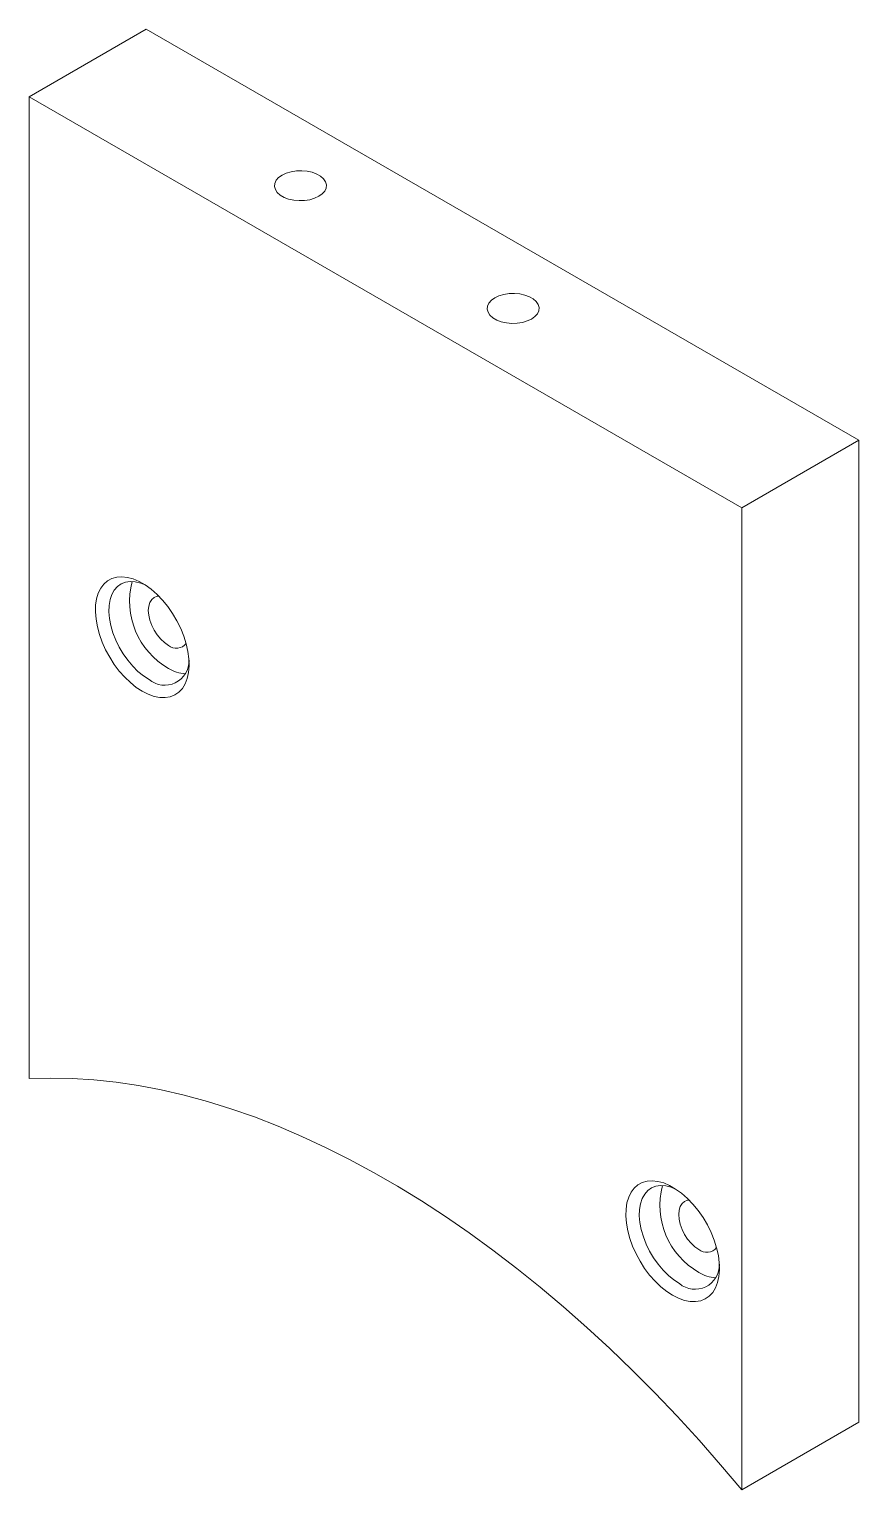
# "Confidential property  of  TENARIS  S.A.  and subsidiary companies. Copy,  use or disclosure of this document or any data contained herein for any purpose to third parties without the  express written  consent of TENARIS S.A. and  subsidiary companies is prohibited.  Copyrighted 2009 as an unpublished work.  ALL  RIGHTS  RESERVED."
# Model space of a CAD drawing. Header units: millimetres. Extents: x 183 to 913, y 308 to 526.
# Drawn here: x 857.5 to 912.7, y 307.6 to 404.7 of the extents above.
import ezdxf

# ---------------------------------------------------------------- set-up
doc = ezdxf.new("R2010")
doc.units = ezdxf.units.MM

msp = doc.modelspace()

# ---------------------------------------------------------------- linework, layer by layer
at = {"color": 7, "linetype": 'Continuous', "lineweight": 15}
for p, q in [((865.285, 404.738), (857.507, 400.248)), ((912.661, 377.389), (865.285, 404.738)), ((857.507, 400.248), (857.507, 334.925)), ((904.883, 372.898), (857.507, 400.248)), ((912.661, 377.389), (904.883, 372.898)), ((912.661, 312.065), (912.661, 377.389)), ((904.883, 307.575), (904.883, 372.898)), ((912.661, 312.065), (904.883, 307.575))]:
    msp.add_line(p, q, dxfattribs=at)
at = {"color": 7, "linetype": 'Continuous', "lineweight": 15, "flags": 128}
for points in [[(874.317, 395.034), (874.09, 394.872), (873.926, 394.686), (873.832, 394.485), (873.813, 394.277), (873.87, 394.071), (873.999, 393.876), (874.196, 393.702), (874.451, 393.554), (874.754, 393.441), (875.091, 393.366), (875.448, 393.333), (875.808, 393.344), (876.157, 393.398), (876.479, 393.493), (876.76, 393.624), (876.987, 393.786), (877.151, 393.972), (877.244, 394.173), (877.263, 394.381), (877.207, 394.587), (877.077, 394.782), (876.881, 394.957), (876.625, 395.104), (876.322, 395.218), (875.985, 395.292), (875.629, 395.325), (875.268, 395.314), (874.919, 395.26), (874.598, 395.165), (874.317, 395.034)], [(888.459, 386.87), (888.232, 386.708), (888.068, 386.522), (887.974, 386.321), (887.956, 386.113), (888.012, 385.907), (888.141, 385.712), (888.338, 385.538), (888.593, 385.39), (888.896, 385.277), (889.233, 385.202), (889.59, 385.169), (889.951, 385.18), (890.299, 385.234), (890.621, 385.329), (890.902, 385.46), (891.129, 385.622), (891.293, 385.808), (891.386, 386.009), (891.405, 386.217), (891.349, 386.423), (891.219, 386.618), (891.023, 386.793), (890.767, 386.94), (890.465, 387.053), (890.127, 387.128), (889.771, 387.161), (889.41, 387.15), (889.061, 387.096), (888.74, 387.001), (888.459, 386.87)], [(865.024, 360.695), (865.422, 360.495), (865.814, 360.357), (866.193, 360.283), (866.552, 360.275), (866.887, 360.334), (867.191, 360.457), (867.459, 360.643), (867.688, 360.89), (867.872, 361.192), (868.01, 361.545), (868.099, 361.943), (868.137, 362.38), (868.124, 362.848), (868.061, 363.34), (867.947, 363.847), (867.786, 364.362), (867.579, 364.876), (867.33, 365.38), (867.043, 365.866), (866.723, 366.326), (866.375, 366.753), (866.005, 367.14), (865.619, 367.48), (865.223, 367.767), (864.824, 367.998), (864.428, 368.167), (864.042, 368.273), (863.672, 368.314), (863.324, 368.288), (863.004, 368.197), (862.717, 368.042), (862.469, 367.826), (862.262, 367.551), (862.1, 367.223), (861.986, 366.846), (861.923, 366.428), (861.91, 365.975), (861.948, 365.494), (862.037, 364.993), (862.175, 364.481), (862.36, 363.965), (862.588, 363.456), (862.856, 362.959), (863.16, 362.485), (863.495, 362.04), (863.855, 361.633), (864.233, 361.269), (864.625, 360.955), (865.024, 360.695)], [(865.257, 367.745), (864.918, 367.883), (864.561, 367.971), (864.221, 367.993), (863.905, 367.947), (863.62, 367.836), (863.372, 367.66), (863.164, 367.424), (863, 367.132), (862.886, 366.79), (862.821, 366.404), (862.808, 365.982), (862.847, 365.533), (862.937, 365.064), (863.076, 364.585), (863.262, 364.106), (863.491, 363.635), (863.759, 363.182), (864.06, 362.756), (864.388, 362.365), (864.738, 362.016), (865.102, 361.717), (865.473, 361.473)], [(866.117, 367.03), (866.02, 367.018), (865.816, 366.942), (865.649, 366.804), (865.525, 366.608), (865.449, 366.361), (865.423, 366.073), (865.449, 365.756), (865.525, 365.421), (865.649, 365.081), (865.816, 364.75), (866.02, 364.44), (866.252, 364.162), (866.504, 363.929), (866.766, 363.748)], [(857.507, 334.925), (858.918, 334.967), (860.352, 334.943), (861.807, 334.852), (863.283, 334.695), (864.778, 334.472), (866.289, 334.183), (867.816, 333.829), (869.357, 333.409), (870.911, 332.925), (872.475, 332.376), (874.048, 331.763), (875.628, 331.088), (877.215, 330.35), (878.805, 329.55), (880.398, 328.69), (881.992, 327.77), (883.585, 326.791), (885.176, 325.754), (886.762, 324.66), (888.342, 323.511), (889.916, 322.307), (891.48, 321.05), (893.033, 319.741), (894.574, 318.382), (896.101, 316.973), (897.613, 315.517), (899.107, 314.014), (900.583, 312.467), (902.039, 310.877), (903.472, 309.246), (904.883, 307.575)], [(900.287, 320.512), (900.685, 320.312), (901.077, 320.174), (901.456, 320.1), (901.816, 320.093), (902.15, 320.151), (902.454, 320.274), (902.723, 320.461), (902.951, 320.707), (903.136, 321.009), (903.273, 321.362), (903.362, 321.76), (903.401, 322.197), (903.388, 322.665), (903.324, 323.157), (903.211, 323.664), (903.049, 324.179), (902.842, 324.693), (902.593, 325.197), (902.306, 325.683), (901.986, 326.144), (901.639, 326.571), (901.269, 326.957), (900.882, 327.297), (900.487, 327.584), (900.087, 327.815), (899.691, 327.985), (899.305, 328.091), (898.935, 328.131), (898.587, 328.106), (898.268, 328.015), (897.981, 327.86), (897.732, 327.643), (897.525, 327.368), (897.363, 327.04), (897.25, 326.664), (897.186, 326.245), (897.173, 325.792), (897.212, 325.311), (897.3, 324.81), (897.438, 324.298), (897.623, 323.783), (897.851, 323.273), (898.12, 322.777), (898.424, 322.302), (898.758, 321.858), (899.118, 321.45), (899.497, 321.086), (899.889, 320.772), (900.287, 320.512)], [(900.521, 327.562), (900.182, 327.701), (899.824, 327.789), (899.484, 327.81), (899.169, 327.764), (898.884, 327.653), (898.635, 327.477), (898.427, 327.241), (898.264, 326.949), (898.149, 326.607), (898.084, 326.221), (898.071, 325.8), (898.11, 325.35), (898.2, 324.881), (898.34, 324.403), (898.526, 323.923), (898.755, 323.453), (899.022, 323), (899.323, 322.574), (899.652, 322.182), (900.001, 321.834), (900.365, 321.534), (900.736, 321.29)], [(901.38, 326.847), (901.283, 326.835), (901.08, 326.76), (900.913, 326.621), (900.789, 326.425), (900.712, 326.178), (900.687, 325.89), (900.712, 325.573), (900.789, 325.238), (900.913, 324.899), (901.08, 324.567), (901.283, 324.257), (901.515, 323.98), (901.767, 323.746), (902.029, 323.565)]]:
    msp.add_lwpolyline(points, dxfattribs=at)
at = {"color": 7, "linetype": 'Continuous', "lineweight": 15}
for centre, radius, start, end in [((869.312, 366.678), 5.135, 165.16834, 240.27336), ((867.293, 364.388), 0.829, 230.51547, 321.36411), ((866.51, 362.718), 1.621, 230.20684, 1.77477), ((868.044, 364.261), 2.409, 237.96532, 266.34619), ((904.575, 326.495), 5.135, 165.16834, 240.27336), ((902.556, 324.205), 0.829, 230.51547, 321.36411), ((901.773, 322.535), 1.621, 230.20684, 1.77477), ((903.307, 324.079), 2.409, 237.96532, 266.34619)]:
    msp.add_arc(centre, radius, start, end, dxfattribs=at)

doc.saveas('drawing.dxf')
